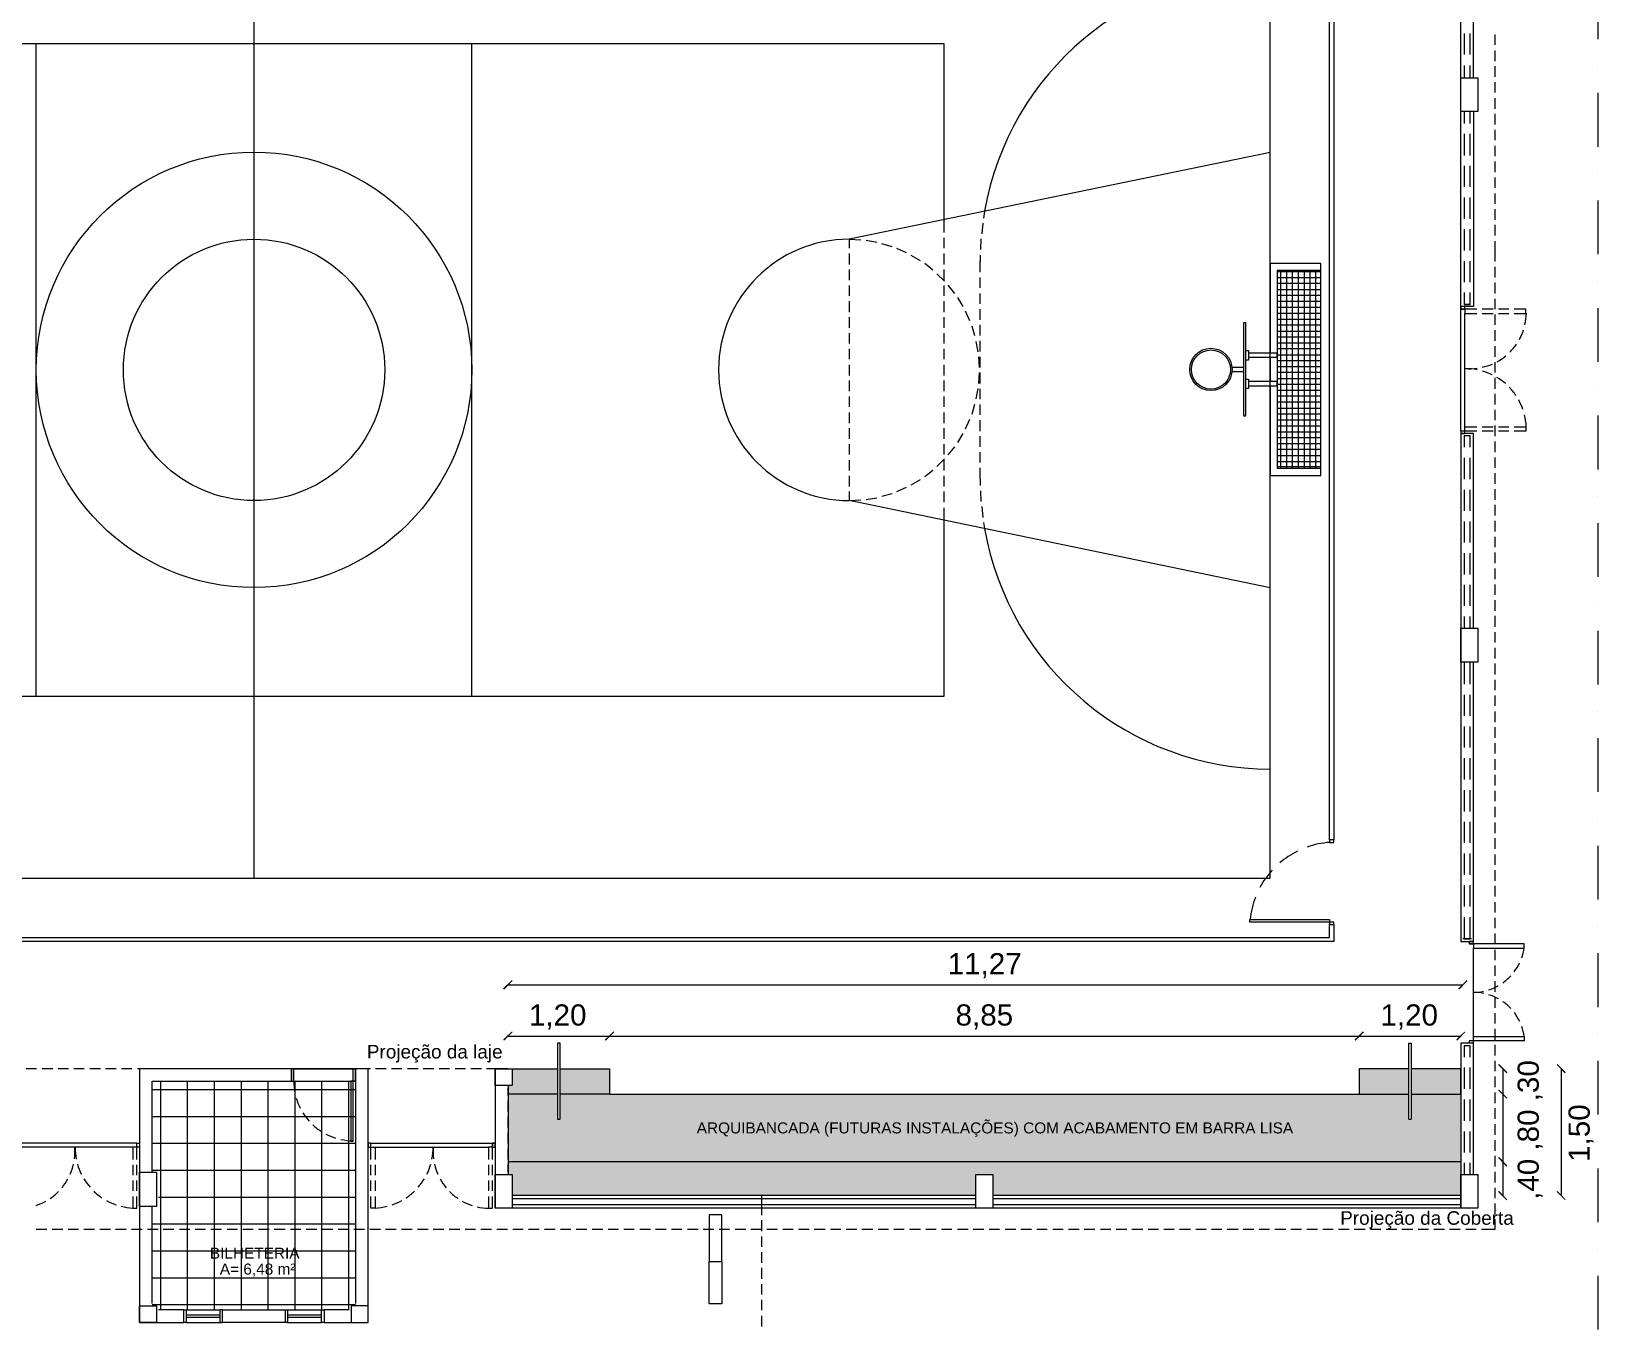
# Model space of a CAD drawing. Extents: x 3377 to 3790, y 1673 to 1846.
# Drawn here: x 3671.17 to 3689.66, y 1736.6 to 1751.93 of the extents above; entities that cross this region are included whole.
import ezdxf

# ---------------------------------------------------------------- set-up
doc = ezdxf.new("R2010")
doc.units = 0
doc.header["$LTSCALE"] = 2
for name, color, linetype in [('PDF11_0', 7, 'Continuous'), ('PDF11_03-ESQUADRIA', 7, 'Continuous'), ('PDF11_13-CORTE', 7, 'Continuous'), ('PDF11_A-PARED-VISTA', 7, 'Continuous'), ('PDF11_A-PROJEÇÃO', 7, 'Continuous'), ('PDF11_AR-PORTAS', 7, 'Continuous'), ('PDF11_COBOGO', 7, 'Continuous'), ('PDF11_COTAS', 7, 'Continuous'), ('PDF11_I- QUADRA', 7, 'Continuous'), ('PDF11_I-DETALHES', 7, 'Continuous'), ('PDF11_Text', 7, 'Continuous')]:
    doc.layers.add(name, color=color, linetype=linetype)
for name, color, linetype, true_color in [('PDF11_04-DETALHE', 7, 'Continuous', 0xd933c0), ('PDF11_I-MARCACAO', 7, 'Continuous', 0x464646), ('PDF11_I-PROJEÇÃO', 7, 'Continuous', 0x787878), ('PDF11_PB_02', 7, 'Continuous', 0xa7a7a7), ('PDF11_Piso', 7, 'Continuous', 0xc6e3ff), ('PDF6_04-DETALHE', 7, 'Continuous', 0xd933c0)]:
    doc.layers.add(name, color=color, linetype=linetype, true_color=true_color)
doc.styles.add('PDF Arial', font='arial.ttf')

msp = doc.modelspace()

# ---------------------------------------------------------------- linework, layer by layer
at = {"layer": 'PDF11_0', "lineweight": 0}
for points in [[(3689.659, 1752.473), (3689.659, 1751.839)], [(3689.659, 1751.521), (3689.659, 1751.521)], [(3689.659, 1751.204), (3689.659, 1750.569)], [(3689.659, 1750.251), (3689.659, 1750.251)], [(3689.659, 1749.934), (3689.659, 1749.299)], [(3689.659, 1748.981), (3689.659, 1748.981)], [(3689.659, 1748.664), (3689.659, 1748.029)], [(3689.659, 1747.712), (3689.659, 1747.712)], [(3689.659, 1747.394), (3689.659, 1746.759)], [(3689.659, 1746.442), (3689.659, 1746.442)], [(3689.659, 1746.124), (3689.659, 1745.489)], [(3689.659, 1745.172), (3689.659, 1745.172)], [(3689.659, 1744.854), (3689.659, 1744.22)], [(3689.659, 1743.902), (3689.659, 1743.902)], [(3689.659, 1743.585), (3689.659, 1742.95)], [(3689.659, 1742.632), (3689.659, 1742.632)], [(3689.659, 1742.315), (3689.659, 1741.68)], [(3689.659, 1741.362), (3689.659, 1741.362)], [(3689.659, 1741.045), (3689.659, 1740.41)], [(3689.659, 1740.093), (3689.659, 1740.093)], [(3689.659, 1739.775), (3689.659, 1739.14)], [(3689.659, 1738.823), (3689.659, 1738.823)], [(3689.659, 1738.505), (3689.659, 1737.87)], [(3689.659, 1737.553), (3689.659, 1737.553)], [(3689.659, 1737.235), (3689.659, 1736.601)]]:
    msp.add_lwpolyline(points, dxfattribs=at)
at = {"layer": 'PDF11_0', "transparency": 33554559}
for points in [[(3676.838, 1740.728), (3676.749, 1740.617), (3676.736, 1740.63)], [(3676.85, 1740.719), (3676.838, 1740.728), (3676.749, 1740.617)], [(3688.012, 1740.63), (3688.025, 1740.617), (3688.114, 1740.728)], [(3688.025, 1740.617), (3688.114, 1740.728), (3688.122, 1740.719)], [(3676.838, 1740.122), (3676.749, 1740.012), (3676.736, 1740.025)], [(3676.85, 1740.114), (3676.838, 1740.122), (3676.749, 1740.012)], [(3678.04, 1740.122), (3677.947, 1740.012), (3677.938, 1740.025)], [(3677.938, 1740.025), (3677.947, 1740.012), (3678.04, 1740.122)], [(3678.048, 1740.114), (3678.04, 1740.122), (3677.947, 1740.012)], [(3677.947, 1740.012), (3678.04, 1740.122), (3678.048, 1740.114)], [(3686.886, 1740.122), (3686.797, 1740.012), (3686.789, 1740.025)], [(3686.789, 1740.025), (3686.797, 1740.012), (3686.886, 1740.122)], [(3686.899, 1740.114), (3686.886, 1740.122), (3686.797, 1740.012)], [(3686.797, 1740.012), (3686.886, 1740.122), (3686.899, 1740.114)], [(3687.987, 1740.025), (3687.999, 1740.012), (3688.088, 1740.122)], [(3687.999, 1740.012), (3688.088, 1740.122), (3688.097, 1740.114)], [(3688.592, 1739.64), (3688.482, 1739.729), (3688.495, 1739.737)], [(3688.583, 1739.627), (3688.592, 1739.64), (3688.482, 1739.729)], [(3689.282, 1739.64), (3689.172, 1739.729), (3689.185, 1739.737)], [(3689.273, 1739.627), (3689.282, 1739.64), (3689.172, 1739.729)], [(3688.592, 1739.339), (3688.482, 1739.428), (3688.495, 1739.437)], [(3688.495, 1739.437), (3688.482, 1739.428), (3688.592, 1739.339)], [(3688.583, 1739.326), (3688.592, 1739.339), (3688.482, 1739.428)], [(3688.482, 1739.428), (3688.592, 1739.339), (3688.583, 1739.326)], [(3688.592, 1738.539), (3688.482, 1738.628), (3688.495, 1738.641)], [(3688.495, 1738.641), (3688.482, 1738.628), (3688.592, 1738.539)], [(3688.583, 1738.526), (3688.592, 1738.539), (3688.482, 1738.628)], [(3688.482, 1738.628), (3688.592, 1738.539), (3688.583, 1738.526)], [(3688.495, 1738.239), (3688.482, 1738.23), (3688.592, 1738.137)], [(3688.482, 1738.23), (3688.592, 1738.137), (3688.583, 1738.129)], [(3689.185, 1738.239), (3689.172, 1738.23), (3689.282, 1738.137)], [(3689.172, 1738.23), (3689.282, 1738.137), (3689.273, 1738.129)]]:
    msp.add_solid(points, dxfattribs=at)
at = {"layer": 'PDF11_03-ESQUADRIA', "lineweight": 0}
for points in [[(3688.042, 1748.681), (3688.042, 1748.651), (3688.092, 1748.651), (3688.092, 1748.681)], [(3688.042, 1747.212), (3688.042, 1747.182), (3688.092, 1747.182), (3688.092, 1747.212)], [(3674.264, 1739.534), (3674.264, 1739.682), (3674.239, 1739.682), (3674.239, 1739.534)], [(3674.967, 1739.534), (3674.967, 1739.682), (3674.992, 1739.682), (3674.992, 1739.534)], [(3674.967, 1739.534), (3674.937, 1739.534), (3674.937, 1738.827), (3674.967, 1738.827)], [(3672.414, 1738.802), (3672.444, 1738.802), (3672.444, 1738.755), (3672.414, 1738.755)], [(3675.174, 1738.802), (3675.144, 1738.802), (3675.144, 1738.755), (3675.174, 1738.755)], [(3676.643, 1738.802), (3676.613, 1738.802), (3676.613, 1738.755), (3676.643, 1738.755)]]:
    msp.add_lwpolyline(points, close=True, dxfattribs=at)
for points in [[(3688.092, 1747.212), (3688.042, 1747.212), (3688.042, 1748.681)], [(3688.092, 1748.651), (3688.042, 1748.651)], [(3688.232, 1748.651), (3688.092, 1748.651), (3688.092, 1748.6), (3688.232, 1748.6)], [(3688.423, 1748.651), (3688.296, 1748.651)], [(3688.609, 1748.651), (3688.486, 1748.651)], [(3688.672, 1748.6), (3688.812, 1748.6), (3688.812, 1748.651), (3688.672, 1748.651)], [(3688.092, 1747.238), (3688.092, 1748.6)], [(3688.296, 1748.6), (3688.423, 1748.6)], [(3688.486, 1748.6), (3688.609, 1748.6)], [(3688.232, 1747.212), (3688.092, 1747.212), (3688.092, 1747.263), (3688.232, 1747.263)], [(3688.296, 1747.263), (3688.423, 1747.263)], [(3688.423, 1747.212), (3688.296, 1747.212)], [(3688.486, 1747.263), (3688.609, 1747.263)], [(3688.609, 1747.212), (3688.486, 1747.212)], [(3688.672, 1747.263), (3688.812, 1747.263), (3688.812, 1747.212), (3688.672, 1747.212)], [(3674.239, 1739.682), (3674.239, 1739.534)], [(3674.992, 1739.534), (3674.992, 1739.682)], [(3672.414, 1738.755), (3672.414, 1738.802), (3670.946, 1738.802)], [(3672.389, 1738.755), (3671.022, 1738.755)], [(3672.414, 1738.611), (3672.414, 1738.755), (3672.364, 1738.755), (3672.364, 1738.611)], [(3675.174, 1738.755), (3675.174, 1738.802), (3676.643, 1738.802)], [(3675.174, 1738.611), (3675.174, 1738.755), (3675.225, 1738.755), (3675.225, 1738.611)], [(3675.199, 1738.755), (3676.562, 1738.755)], [(3676.613, 1738.611), (3676.613, 1738.755), (3676.562, 1738.755), (3676.562, 1738.611)], [(3676.613, 1738.755), (3676.613, 1738.802)], [(3672.364, 1738.548), (3672.364, 1738.425)], [(3672.414, 1738.425), (3672.414, 1738.548)], [(3675.174, 1738.425), (3675.174, 1738.548)], [(3675.225, 1738.548), (3675.225, 1738.425)], [(3676.562, 1738.548), (3676.562, 1738.425)], [(3676.613, 1738.425), (3676.613, 1738.548)], [(3672.364, 1738.361), (3672.364, 1738.239)], [(3672.414, 1738.239), (3672.414, 1738.361)], [(3675.174, 1738.239), (3675.174, 1738.361)], [(3675.225, 1738.361), (3675.225, 1738.239)], [(3676.562, 1738.361), (3676.562, 1738.239)], [(3676.613, 1738.239), (3676.613, 1738.361)], [(3672.364, 1738.175), (3672.364, 1738.035), (3672.414, 1738.035), (3672.414, 1738.175)], [(3675.225, 1738.175), (3675.225, 1738.035), (3675.174, 1738.035), (3675.174, 1738.175)], [(3676.562, 1738.175), (3676.562, 1738.035), (3676.613, 1738.035), (3676.613, 1738.175)], [(3672.965, 1736.833), (3672.994, 1736.833), (3672.994, 1736.685), (3672.965, 1736.685)], [(3673.422, 1736.833), (3673.392, 1736.833), (3673.392, 1736.685), (3673.422, 1736.685)], [(3674.162, 1736.833), (3674.192, 1736.833), (3674.192, 1736.685), (3674.162, 1736.685)], [(3674.624, 1736.685), (3674.594, 1736.685), (3674.594, 1736.833), (3674.624, 1736.833)], [(3672.994, 1736.774), (3673.392, 1736.774)], [(3673.392, 1736.744), (3672.994, 1736.744)], [(3674.192, 1736.774), (3674.594, 1736.774)], [(3674.594, 1736.744), (3674.192, 1736.744)]]:
    msp.add_lwpolyline(points, dxfattribs=at)
for centre, radius, start, end in [((3688.15, 1748.615), 0.667, 347.2009, 359.1046), ((3688.15, 1748.615), 0.667, 331.0895, 341.8341), ((3688.15, 1748.615), 0.667, 298.8666, 309.6057), ((3688.15, 1748.615), 0.667, 314.9781, 325.7171), ((3688.15, 1748.615), 0.667, 265.4846, 277.3828), ((3688.099, 1747.231), 0.717, 78.8489, 90.1703), ((3688.15, 1748.615), 0.667, 282.7552, 293.4942), ((3688.099, 1747.231), 0.717, 63.8855, 73.8611), ((3688.099, 1747.231), 0.717, 48.9221, 58.8977), ((3688.099, 1747.231), 0.717, 33.9588, 43.9343), ((3688.099, 1747.231), 0.717, 18.9954, 28.9709), ((3688.099, 1747.231), 0.717, 2.6806, 14.0076), ((3674.969, 1739.536), 0.705, 180, 191.6675), ((3674.969, 1739.536), 0.705, 196.7486, 206.9111), ((3674.969, 1739.536), 0.705, 211.9922, 222.1546), ((3674.969, 1739.536), 0.705, 227.2358, 237.4035), ((3674.969, 1739.536), 0.705, 242.4847, 252.6471), ((3674.969, 1739.536), 0.705, 257.7283, 269.3957), ((3671.015, 1738.702), 0.667, 352.6172, 4.5154), ((3672.4, 1738.753), 0.717, 179.8297, 191.1511), ((3675.193, 1738.753), 0.717, 348.8489, 0.1703), ((3676.577, 1738.702), 0.667, 175.4846, 187.3828), ((3671.015, 1738.702), 0.667, 336.5058, 347.2448), ((3672.4, 1738.753), 0.717, 196.1389, 206.1145), ((3675.193, 1738.753), 0.717, 333.8855, 343.8611), ((3676.577, 1738.702), 0.667, 192.7552, 203.4942), ((3671.015, 1738.702), 0.667, 320.3943, 331.1334), ((3672.4, 1738.753), 0.717, 211.1023, 221.0779), ((3675.193, 1738.753), 0.717, 318.9221, 328.8977), ((3676.577, 1738.702), 0.667, 208.8666, 219.6057), ((3671.015, 1738.702), 0.667, 288.1659, 298.9105), ((3671.015, 1738.702), 0.667, 304.2829, 315.0219), ((3672.4, 1738.753), 0.717, 226.0657, 236.0412), ((3672.4, 1738.753), 0.717, 241.0291, 251.0046), ((3675.193, 1738.753), 0.717, 288.9954, 298.9709), ((3675.193, 1738.753), 0.717, 303.9588, 313.9343), ((3676.577, 1738.702), 0.667, 224.9781, 235.7171), ((3676.577, 1738.702), 0.667, 241.0895, 251.8341), ((3672.4, 1738.753), 0.717, 255.9924, 267.3194), ((3675.193, 1738.753), 0.717, 272.6806, 284.0076), ((3676.577, 1738.702), 0.667, 257.2009, 269.1046)]:
    msp.add_arc(centre, radius, start, end, dxfattribs=at)
at = {"layer": 'PDF11_04-DETALHE', "lineweight": 0}
msp.add_lwpolyline([(3676.795, 1739.682), (3676.795, 1739.682)], dxfattribs=at)
at = {"layer": 'PDF11_13-CORTE', "lineweight": 0}
for points in [[(3688.194, 1750.983), (3688.194, 1748.681), (3688.042, 1748.681), (3688.042, 1757.832)], [(3688.194, 1751.381), (3688.194, 1757.43)], [(3688.194, 1744.884), (3688.194, 1747.182), (3688.042, 1747.182), (3688.042, 1741.185), (3688.194, 1741.185), (3688.194, 1744.482)], [(3688.194, 1738.433), (3688.194, 1739.983), (3688.042, 1739.983), (3688.042, 1738.035), (3684.177, 1738.035), (3676.795, 1738.035)], [(3672.592, 1738.459), (3672.592, 1739.534), (3674.239, 1739.534), (3674.239, 1739.682), (3672.444, 1739.682), (3672.444, 1736.685), (3672.965, 1736.685), (3672.965, 1736.833), (3672.668, 1736.833)], [(3674.92, 1736.833), (3674.624, 1736.833), (3674.624, 1736.685), (3675.144, 1736.685), (3675.144, 1739.682), (3674.992, 1739.682), (3674.992, 1736.91)], [(3676.795, 1739.682), (3676.643, 1739.682), (3676.643, 1738.035)], [(3676.795, 1739.483), (3676.795, 1738.433)], [(3682.319, 1738.184), (3676.842, 1738.184)], [(3682.319, 1738.146), (3676.842, 1738.146)], [(3688.042, 1738.184), (3682.518, 1738.184)], [(3688.042, 1738.146), (3682.518, 1738.146)], [(3672.592, 1736.91), (3672.592, 1738.057)], [(3682.319, 1738.074), (3676.842, 1738.074)], [(3688.042, 1738.074), (3682.518, 1738.074)]]:
    msp.add_lwpolyline(points, dxfattribs=at)
for points in [[(3688.042, 1751.381), (3688.245, 1751.381), (3688.245, 1750.983), (3688.042, 1750.983)], [(3688.042, 1744.884), (3688.245, 1744.884), (3688.245, 1744.482), (3688.042, 1744.482)], [(3676.643, 1739.682), (3676.842, 1739.682), (3676.842, 1739.483), (3676.643, 1739.483)], [(3672.444, 1738.459), (3672.643, 1738.459), (3672.643, 1738.057), (3672.444, 1738.057)], [(3676.643, 1738.433), (3676.842, 1738.433), (3676.842, 1738.035), (3676.643, 1738.035)], [(3682.319, 1738.433), (3682.518, 1738.433), (3682.518, 1738.035), (3682.319, 1738.035)], [(3688.042, 1738.433), (3688.245, 1738.433), (3688.245, 1738.035), (3688.042, 1738.035)], [(3679.17, 1737.405), (3679.318, 1737.405), (3679.318, 1736.905), (3679.17, 1736.905)], [(3672.444, 1736.884), (3672.643, 1736.884), (3672.643, 1736.685), (3672.444, 1736.685)], [(3673.422, 1736.685), (3673.422, 1736.833), (3674.162, 1736.833), (3674.162, 1736.685)], [(3675.144, 1736.884), (3674.941, 1736.884), (3674.941, 1736.685), (3675.144, 1736.685)]]:
    msp.add_lwpolyline(points, close=True, dxfattribs=at)
at = {"layer": 'PDF11_A-PARED-VISTA', "lineweight": 0}
for points in [[(3672.994, 1736.833), (3673.392, 1736.833)], [(3674.192, 1736.833), (3674.594, 1736.833)], [(3672.994, 1736.685), (3673.392, 1736.685)], [(3674.192, 1736.685), (3674.594, 1736.685)]]:
    msp.add_lwpolyline(points, dxfattribs=at)
at = {"layer": 'PDF11_A-PROJEÇÃO', "lineweight": 0}
for points in [[(3688.444, 1751.894), (3688.444, 1751.771)], [(3688.444, 1751.707), (3688.444, 1751.58)], [(3688.444, 1751.521), (3688.444, 1751.394)], [(3688.444, 1751.331), (3688.444, 1751.208)], [(3688.444, 1751.144), (3688.444, 1751.017)], [(3688.444, 1750.958), (3688.444, 1750.831)], [(3688.444, 1750.768), (3688.444, 1750.645)], [(3688.444, 1750.581), (3688.444, 1750.459)], [(3688.444, 1750.395), (3688.444, 1750.268)], [(3688.444, 1750.205), (3688.444, 1750.082)], [(3688.444, 1750.018), (3688.444, 1749.896)], [(3688.444, 1749.832), (3688.444, 1749.705)], [(3688.444, 1749.646), (3688.444, 1749.519)], [(3688.444, 1749.455), (3688.444, 1749.333), (3688.444, 1749.214)], [(3688.444, 1749.151), (3688.444, 1749.024)], [(3688.444, 1748.964), (3688.444, 1748.837)], [(3688.444, 1748.774), (3688.444, 1748.651)], [(3688.444, 1748.588), (3688.444, 1748.465)], [(3688.444, 1748.402), (3688.444, 1748.275)], [(3688.444, 1748.215), (3688.444, 1748.088)], [(3688.444, 1748.025), (3688.444, 1747.902)], [(3688.444, 1747.839), (3688.444, 1747.712)], [(3688.444, 1747.652), (3688.444, 1747.525)], [(3688.444, 1747.462), (3688.444, 1747.339)], [(3688.444, 1747.276), (3688.444, 1747.153)], [(3688.444, 1747.089), (3688.444, 1746.962)], [(3688.444, 1746.899), (3688.444, 1746.776)], [(3688.444, 1746.713), (3688.444, 1746.59)], [(3688.444, 1746.526), (3688.444, 1746.399)], [(3688.444, 1746.34), (3688.444, 1746.213)], [(3688.444, 1746.15), (3688.444, 1746.027)], [(3688.444, 1745.963), (3688.444, 1745.841)], [(3688.444, 1745.777), (3688.444, 1745.65)], [(3688.444, 1745.587), (3688.444, 1745.464)], [(3688.444, 1745.4), (3688.444, 1745.278)], [(3688.444, 1745.214), (3688.444, 1745.087)], [(3688.444, 1745.028), (3688.444, 1744.901)], [(3688.444, 1744.838), (3688.444, 1744.715)], [(3688.444, 1744.651), (3688.444, 1744.524)], [(3688.444, 1744.465), (3688.444, 1744.338)], [(3688.444, 1744.275), (3688.444, 1744.152)], [(3688.444, 1744.088), (3688.444, 1743.966)], [(3688.444, 1743.902), (3688.444, 1743.775)], [(3688.444, 1743.716), (3688.444, 1743.589)], [(3688.444, 1743.525), (3688.444, 1743.403)], [(3688.444, 1743.339), (3688.444, 1743.212)], [(3688.444, 1743.153), (3688.444, 1743.026)], [(3688.444, 1742.962), (3688.444, 1742.84)], [(3688.444, 1742.776), (3688.444, 1742.653)], [(3688.444, 1742.59), (3688.444, 1742.463)], [(3688.444, 1742.404), (3688.444, 1742.277)], [(3688.444, 1742.213), (3688.444, 1742.09)], [(3688.444, 1742.027), (3688.444, 1741.9)], [(3688.444, 1741.841), (3688.444, 1741.714)], [(3688.444, 1741.65), (3688.444, 1741.528)], [(3688.444, 1741.464), (3688.444, 1741.341)], [(3688.444, 1741.278), (3688.444, 1741.151)], [(3688.444, 1741.087), (3688.444, 1740.965)], [(3688.444, 1740.901), (3688.444, 1740.778)], [(3688.444, 1740.715), (3688.444, 1740.588)], [(3688.444, 1740.529), (3688.444, 1740.402)], [(3688.444, 1740.338), (3688.444, 1740.215)], [(3688.444, 1740.152), (3688.444, 1740.025)], [(3688.444, 1739.966), (3688.444, 1739.839)], [(3688.444, 1739.775), (3688.444, 1739.652)], [(3671.229, 1739.682), (3671.106, 1739.682)], [(3671.42, 1739.682), (3671.293, 1739.682)], [(3671.606, 1739.682), (3671.483, 1739.682)], [(3671.792, 1739.682), (3671.669, 1739.682)], [(3671.983, 1739.682), (3671.856, 1739.682)], [(3672.169, 1739.682), (3672.042, 1739.682)], [(3672.355, 1739.682), (3672.232, 1739.682)], [(3672.546, 1739.682), (3672.419, 1739.682)], [(3672.732, 1739.682), (3672.605, 1739.682)], [(3672.918, 1739.682), (3672.795, 1739.682)], [(3673.104, 1739.682), (3672.982, 1739.682)], [(3673.295, 1739.682), (3673.168, 1739.682)], [(3673.481, 1739.682), (3673.354, 1739.682)], [(3673.667, 1739.682), (3673.544, 1739.682)], [(3673.858, 1739.682), (3673.731, 1739.682)], [(3674.044, 1739.682), (3673.917, 1739.682)], [(3674.23, 1739.682), (3674.107, 1739.682)], [(3674.416, 1739.682), (3674.294, 1739.682)], [(3674.607, 1739.682), (3674.48, 1739.682)], [(3674.793, 1739.682), (3674.67, 1739.682)], [(3674.979, 1739.682), (3674.857, 1739.682)], [(3675.17, 1739.682), (3675.043, 1739.682)], [(3675.356, 1739.682), (3675.229, 1739.682)], [(3675.542, 1739.682), (3675.42, 1739.682)], [(3675.733, 1739.682), (3675.606, 1739.682)], [(3675.919, 1739.682), (3675.792, 1739.682)], [(3676.105, 1739.682), (3675.983, 1739.682)], [(3676.292, 1739.682), (3676.169, 1739.682)], [(3676.482, 1739.682), (3676.355, 1739.682)], [(3676.668, 1739.682), (3676.541, 1739.682)], [(3676.795, 1739.682), (3676.732, 1739.682)], [(3688.444, 1739.589), (3688.444, 1739.466)], [(3676.795, 1739.365), (3676.795, 1739.458)], [(3688.444, 1739.403), (3688.444, 1739.276)], [(3676.795, 1739.178), (3676.795, 1739.301)], [(3688.444, 1739.216), (3688.444, 1739.089)], [(3676.795, 1738.988), (3676.795, 1739.115)], [(3688.444, 1739.026), (3688.444, 1738.903)], [(3676.795, 1738.802), (3676.795, 1738.929)], [(3688.444, 1738.84), (3688.444, 1738.713)], [(3676.795, 1738.615), (3676.795, 1738.738)], [(3688.444, 1738.653), (3688.444, 1738.526)], [(3676.795, 1738.459), (3676.795, 1738.552)], [(3688.444, 1738.463), (3688.444, 1738.34)], [(3688.444, 1738.277), (3688.444, 1738.154)], [(3676.986, 1738.184), (3676.867, 1738.184)], [(3677.176, 1738.184), (3677.049, 1738.184)], [(3677.362, 1738.184), (3677.235, 1738.184)], [(3677.549, 1738.184), (3677.426, 1738.184)], [(3677.735, 1738.184), (3677.612, 1738.184)], [(3677.925, 1738.184), (3677.798, 1738.184)], [(3678.112, 1738.184), (3677.989, 1738.184)], [(3678.298, 1738.184), (3678.175, 1738.184)], [(3678.488, 1738.184), (3678.361, 1738.184)], [(3678.675, 1738.184), (3678.548, 1738.184)], [(3678.861, 1738.184), (3678.738, 1738.184)], [(3679.051, 1738.184), (3678.924, 1738.184)], [(3679.238, 1738.184), (3679.111, 1738.184)], [(3679.424, 1738.184), (3679.301, 1738.184)], [(3679.61, 1738.184), (3679.487, 1738.184)], [(3679.792, 1737.951), (3679.792, 1738.035), (3679.792, 1738.184), (3679.674, 1738.184)], [(3688.444, 1738.09), (3688.444, 1737.964)], [(3679.792, 1737.765), (3679.792, 1737.892)], [(3688.444, 1737.904), (3688.444, 1737.782), (3688.287, 1737.782)], [(3671.348, 1737.782), (3671.225, 1737.782)], [(3671.538, 1737.782), (3671.411, 1737.782)], [(3671.724, 1737.782), (3671.602, 1737.782)], [(3671.911, 1737.782), (3671.788, 1737.782)], [(3672.101, 1737.782), (3671.974, 1737.782)], [(3672.287, 1737.782), (3672.16, 1737.782)], [(3672.474, 1737.782), (3672.351, 1737.782)], [(3672.664, 1737.782), (3672.537, 1737.782)], [(3672.85, 1737.782), (3672.723, 1737.782)], [(3673.037, 1737.782), (3672.914, 1737.782)], [(3673.223, 1737.782), (3673.1, 1737.782)], [(3673.413, 1737.782), (3673.286, 1737.782)], [(3673.6, 1737.782), (3673.477, 1737.782)], [(3673.786, 1737.782), (3673.663, 1737.782)], [(3673.976, 1737.782), (3673.849, 1737.782)], [(3674.162, 1737.782), (3674.035, 1737.782)], [(3674.349, 1737.782), (3674.226, 1737.782)], [(3674.539, 1737.782), (3674.412, 1737.782)], [(3674.725, 1737.782), (3674.598, 1737.782)], [(3674.912, 1737.782), (3674.789, 1737.782)], [(3675.098, 1737.782), (3674.975, 1737.782)], [(3675.288, 1737.782), (3675.161, 1737.782)], [(3675.475, 1737.782), (3675.348, 1737.782)], [(3675.661, 1737.782), (3675.538, 1737.782)], [(3675.851, 1737.782), (3675.724, 1737.782)], [(3676.038, 1737.782), (3675.911, 1737.782)], [(3676.224, 1737.782), (3676.101, 1737.782)], [(3676.41, 1737.782), (3676.287, 1737.782)], [(3676.601, 1737.782), (3676.474, 1737.782)], [(3676.787, 1737.782), (3676.664, 1737.782)], [(3676.973, 1737.782), (3676.85, 1737.782)], [(3677.163, 1737.782), (3677.037, 1737.782)], [(3677.35, 1737.782), (3677.223, 1737.782)], [(3677.536, 1737.782), (3677.413, 1737.782)], [(3677.726, 1737.782), (3677.599, 1737.782)], [(3677.913, 1737.782), (3677.786, 1737.782)], [(3678.099, 1737.782), (3677.976, 1737.782)], [(3678.285, 1737.782), (3678.162, 1737.782)], [(3678.476, 1737.782), (3678.349, 1737.782)], [(3678.662, 1737.782), (3678.535, 1737.782)], [(3678.848, 1737.782), (3678.725, 1737.782)], [(3679.039, 1737.782), (3678.912, 1737.782)], [(3679.225, 1737.782), (3679.098, 1737.782)], [(3679.411, 1737.782), (3679.288, 1737.782)], [(3679.602, 1737.782), (3679.475, 1737.782)], [(3679.788, 1737.782), (3679.661, 1737.782)], [(3679.974, 1737.782), (3679.851, 1737.782)], [(3680.16, 1737.782), (3680.038, 1737.782)], [(3680.351, 1737.782), (3680.224, 1737.782)], [(3680.537, 1737.782), (3680.41, 1737.782)], [(3680.723, 1737.782), (3680.6, 1737.782)], [(3680.914, 1737.782), (3680.787, 1737.782)], [(3681.1, 1737.782), (3680.973, 1737.782)], [(3681.286, 1737.782), (3681.163, 1737.782)], [(3681.472, 1737.782), (3681.35, 1737.782)], [(3681.663, 1737.782), (3681.536, 1737.782)], [(3681.849, 1737.782), (3681.726, 1737.782)], [(3682.035, 1737.782), (3681.913, 1737.782)], [(3682.226, 1737.782), (3682.099, 1737.782)], [(3682.412, 1737.782), (3682.285, 1737.782)], [(3682.598, 1737.782), (3682.476, 1737.782)], [(3682.789, 1737.782), (3682.662, 1737.782)], [(3682.975, 1737.782), (3682.848, 1737.782)], [(3683.161, 1737.782), (3683.039, 1737.782)], [(3683.348, 1737.782), (3683.225, 1737.782)], [(3683.538, 1737.782), (3683.411, 1737.782)], [(3683.724, 1737.782), (3683.597, 1737.782)], [(3683.911, 1737.782), (3683.788, 1737.782)], [(3684.101, 1737.782), (3683.974, 1737.782)], [(3684.287, 1737.782), (3684.16, 1737.782)], [(3684.473, 1737.782), (3684.351, 1737.782)], [(3684.66, 1737.782), (3684.537, 1737.782)], [(3684.85, 1737.782), (3684.723, 1737.782)], [(3685.036, 1737.782), (3684.914, 1737.782)], [(3685.223, 1737.782), (3685.1, 1737.782)], [(3685.413, 1737.782), (3685.286, 1737.782)], [(3685.599, 1737.782), (3685.472, 1737.782)], [(3685.786, 1737.782), (3685.663, 1737.782)], [(3685.976, 1737.782), (3685.849, 1737.782)], [(3686.162, 1737.782), (3686.035, 1737.782)], [(3686.349, 1737.782), (3686.226, 1737.782)], [(3686.535, 1737.782), (3686.412, 1737.782)], [(3686.725, 1737.782), (3686.598, 1737.782)], [(3686.912, 1737.782), (3686.785, 1737.782)], [(3687.098, 1737.782), (3686.975, 1737.782)], [(3687.288, 1737.782), (3687.161, 1737.782)], [(3687.475, 1737.782), (3687.348, 1737.782)], [(3687.661, 1737.782), (3687.538, 1737.782)], [(3687.851, 1737.782), (3687.724, 1737.782)], [(3688.037, 1737.782), (3687.91, 1737.782)], [(3688.224, 1737.782), (3688.101, 1737.782)], [(3679.792, 1737.578), (3679.792, 1737.701)], [(3679.792, 1737.388), (3679.792, 1737.515)], [(3679.792, 1737.202), (3679.792, 1737.329)], [(3679.792, 1737.015), (3679.792, 1737.138)], [(3679.792, 1736.829), (3679.792, 1736.952)], [(3679.792, 1736.639), (3679.792, 1736.766)]]:
    msp.add_lwpolyline(points, dxfattribs=at)
at = {"layer": 'PDF11_AR-PORTAS', "lineweight": 0}
for points in [[(3688.194, 1741.185), (3688.143, 1741.185), (3688.143, 1741.155), (3688.194, 1741.155), (3688.194, 1741.104), (3688.791, 1741.104), (3688.791, 1741.155), (3688.194, 1741.155)], [(3688.791, 1740.063), (3688.791, 1740.012), (3688.194, 1740.012), (3688.194, 1740.063)]]:
    msp.add_lwpolyline(points, close=True, dxfattribs=at)
for points in [[(3688.194, 1741.155), (3688.143, 1741.155)], [(3688.194, 1740.063), (3688.194, 1741.104)], [(3688.194, 1739.983), (3688.194, 1740.012), (3688.143, 1740.012), (3688.143, 1739.983)], [(3688.194, 1740.012), (3688.143, 1740.012)]]:
    msp.add_lwpolyline(points, dxfattribs=at)
msp.add_lwpolyline([(3688.313, 1740.571, 0.049079), (3688.194, 1740.584, 0.048198), (3688.311, 1740.597)], format="xyb", dxfattribs=at)
for centre, radius, start, end in [((3688.176, 1741.204), 0.624, 340.0396, 350.9387), ((3688.178, 1741.202), 0.621, 322.7076, 334.268), ((3688.183, 1741.197), 0.614, 287.8324, 299.488), ((3688.181, 1741.2), 0.617, 305.3011, 316.9137), ((3688.192, 1739.976), 0.607, 60.8478, 72.6141), ((3688.192, 1739.976), 0.607, 43.2037, 54.9701), ((3688.192, 1739.976), 0.607, 25.5597, 37.3206), ((3688.192, 1739.976), 0.607, 8.4374, 19.6766)]:
    msp.add_arc(centre, radius, start, end, dxfattribs=at)
at = {"layer": 'PDF11_COBOGO', "lineweight": 0}
for points in [[(3688.084, 1751.906), (3688.084, 1751.657)], [(3688.152, 1751.657), (3688.152, 1751.906)], [(3688.084, 1751.53), (3688.084, 1751.381)], [(3688.152, 1751.381), (3688.152, 1751.53)], [(3688.084, 1750.983), (3688.084, 1750.844)], [(3688.152, 1750.844), (3688.152, 1750.983)], [(3688.084, 1750.721), (3688.084, 1750.467)], [(3688.152, 1750.467), (3688.152, 1750.721)], [(3688.084, 1750.344), (3688.084, 1750.095)], [(3688.152, 1750.095), (3688.152, 1750.344)], [(3688.084, 1749.968), (3688.084, 1749.718)], [(3688.152, 1749.718), (3688.152, 1749.968)], [(3688.084, 1749.595), (3688.084, 1749.345)], [(3688.152, 1749.345), (3688.152, 1749.595)], [(3688.084, 1749.218), (3688.084, 1748.969)], [(3688.152, 1748.969), (3688.152, 1749.218)], [(3688.084, 1748.846), (3688.084, 1748.706), (3688.152, 1748.706), (3688.152, 1748.846)], [(3688.152, 1748.706), (3688.084, 1748.706)], [(3688.152, 1747.022), (3688.152, 1747.157), (3688.084, 1747.157), (3688.084, 1747.022)], [(3688.084, 1746.895), (3688.084, 1746.645)], [(3688.152, 1746.645), (3688.152, 1746.895)], [(3688.084, 1746.518), (3688.084, 1746.268)], [(3688.152, 1746.268), (3688.152, 1746.518)], [(3688.084, 1746.145), (3688.084, 1745.896)], [(3688.152, 1745.896), (3688.152, 1746.145)], [(3688.084, 1745.769), (3688.084, 1745.519)], [(3688.152, 1745.519), (3688.152, 1745.769)], [(3688.084, 1745.396), (3688.084, 1745.147)], [(3688.152, 1745.147), (3688.152, 1745.396)], [(3688.084, 1745.02), (3688.084, 1744.884)], [(3688.152, 1744.884), (3688.152, 1745.02)], [(3688.084, 1744.482), (3688.084, 1744.224)], [(3688.152, 1744.224), (3688.152, 1744.482)], [(3688.084, 1744.097), (3688.084, 1743.847)], [(3688.152, 1743.847), (3688.152, 1744.097)], [(3688.084, 1743.724), (3688.084, 1743.475)], [(3688.152, 1743.475), (3688.152, 1743.724)], [(3688.084, 1743.348), (3688.084, 1743.098)], [(3688.152, 1743.098), (3688.152, 1743.348)], [(3688.084, 1742.971), (3688.084, 1742.721)], [(3688.152, 1742.721), (3688.152, 1742.971)], [(3688.084, 1742.598), (3688.084, 1742.349)], [(3688.152, 1742.349), (3688.152, 1742.598)], [(3688.084, 1742.222), (3688.084, 1741.972)], [(3688.152, 1741.972), (3688.152, 1742.222)], [(3688.084, 1741.849), (3688.084, 1741.599)], [(3688.152, 1741.599), (3688.152, 1741.849)], [(3688.084, 1741.472), (3688.084, 1741.214), (3688.152, 1741.214), (3688.152, 1741.472)], [(3688.169, 1741.214), (3688.067, 1741.214)], [(3688.152, 1739.817), (3688.152, 1739.953), (3688.084, 1739.953), (3688.084, 1739.817)], [(3688.084, 1739.695), (3688.084, 1739.445)], [(3688.152, 1739.445), (3688.152, 1739.695)], [(3688.084, 1739.318), (3688.084, 1739.068)], [(3688.152, 1739.068), (3688.152, 1739.318)], [(3688.084, 1738.941), (3688.084, 1738.692)], [(3688.152, 1738.692), (3688.152, 1738.941)], [(3688.084, 1738.569), (3688.084, 1738.433)], [(3688.152, 1738.433), (3688.152, 1738.569)], [(3688.067, 1738.158), (3688.067, 1738.158)], [(3688.067, 1738.158), (3688.067, 1738.158)]]:
    msp.add_lwpolyline(points, dxfattribs=at)
at = {"layer": 'PDF11_COTAS', "lineweight": 0}
for points in [[(3676.795, 1740.672), (3688.067, 1740.672)], [(3676.795, 1740.067), (3677.993, 1740.067), (3686.844, 1740.067), (3688.042, 1740.067)], [(3688.537, 1739.682), (3688.537, 1739.381), (3688.537, 1738.582), (3688.537, 1738.184)], [(3689.227, 1739.682), (3689.227, 1738.184)]]:
    msp.add_lwpolyline(points, dxfattribs=at)
at = {"layer": 'PDF11_I- QUADRA', "lineweight": 0}
for points in [[(3686.543, 1742.383), (3686.493, 1742.383), (3686.493, 1753.481), (3686.543, 1753.481)], [(3686.543, 1742.383), (3686.493, 1742.383), (3686.493, 1742.353), (3686.543, 1742.353)], [(3686.493, 1741.413), (3685.553, 1741.413), (3685.553, 1741.443), (3686.493, 1741.443)], [(3686.543, 1741.413), (3686.493, 1741.413), (3686.493, 1741.384), (3686.543, 1741.384)], [(3686.543, 1741.384), (3686.543, 1741.185), (3661.096, 1741.185), (3661.096, 1741.231), (3686.493, 1741.231), (3686.493, 1741.384)]]:
    msp.add_lwpolyline(points, close=True, dxfattribs=at)
at = {"layer": 'PDF11_I-DETALHES', "lineweight": 0}
for points in [[(3685.794, 1747.745), (3685.794, 1746.687), (3686.391, 1746.687), (3686.391, 1749.189), (3685.794, 1749.189), (3685.794, 1748.131)], [(3686.391, 1749.108), (3685.875, 1749.108), (3685.875, 1746.772), (3686.391, 1746.772)], [(3686.391, 1749.091), (3685.875, 1749.091)], [(3686.391, 1749.019), (3685.875, 1749.019)], [(3685.917, 1746.772), (3685.917, 1749.108)], [(3685.989, 1746.772), (3685.989, 1749.108)], [(3686.057, 1746.772), (3686.057, 1749.108)], [(3686.128, 1746.772), (3686.128, 1749.108)], [(3686.196, 1746.772), (3686.196, 1749.108)], [(3686.264, 1746.772), (3686.264, 1749.108)], [(3686.332, 1746.772), (3686.332, 1749.108)], [(3686.391, 1748.952), (3685.875, 1748.952)], [(3686.391, 1748.88), (3685.875, 1748.88)], [(3686.391, 1748.812), (3685.875, 1748.812)], [(3686.391, 1748.74), (3685.875, 1748.74)], [(3686.391, 1748.672), (3685.875, 1748.672)], [(3686.391, 1748.6), (3685.875, 1748.6)], [(3686.391, 1748.528), (3685.875, 1748.528)], [(3686.391, 1748.461), (3685.875, 1748.461)], [(3686.391, 1748.389), (3685.875, 1748.389)], [(3686.391, 1748.321), (3685.875, 1748.321)], [(3686.391, 1748.249), (3685.875, 1748.249)], [(3685.506, 1748.164), (3685.536, 1748.164), (3685.536, 1748.05), (3685.506, 1748.05)], [(3685.536, 1748.084), (3685.875, 1748.084), (3685.875, 1748.131), (3685.536, 1748.131)], [(3685.794, 1748.084), (3685.794, 1747.796)], [(3686.391, 1748.181), (3685.875, 1748.181)], [(3686.391, 1748.109), (3685.875, 1748.109)], [(3685.341, 1747.966), (3685.477, 1747.966)], [(3685.341, 1747.915), (3685.477, 1747.915)], [(3686.391, 1748.042), (3685.875, 1748.042)], [(3686.391, 1747.97), (3685.875, 1747.97)], [(3686.391, 1747.902), (3685.875, 1747.902)], [(3685.506, 1747.826), (3685.536, 1747.826), (3685.536, 1747.716), (3685.506, 1747.716)], [(3685.536, 1747.745), (3685.875, 1747.745), (3685.875, 1747.796), (3685.536, 1747.796)], [(3686.391, 1747.83), (3685.875, 1747.83)], [(3686.391, 1747.762), (3685.875, 1747.762)], [(3686.391, 1747.69), (3685.875, 1747.69)], [(3686.391, 1747.623), (3685.875, 1747.623)], [(3686.391, 1747.551), (3685.875, 1747.551)], [(3686.391, 1747.479), (3685.875, 1747.479)], [(3686.391, 1747.411), (3685.875, 1747.411)], [(3686.391, 1747.339), (3685.875, 1747.339)], [(3686.391, 1747.271), (3685.875, 1747.271)], [(3686.391, 1747.199), (3685.875, 1747.199)], [(3686.391, 1747.132), (3685.875, 1747.132)], [(3686.391, 1747.06), (3685.875, 1747.06)], [(3686.391, 1746.992), (3685.875, 1746.992)], [(3686.391, 1746.92), (3685.875, 1746.92)], [(3686.391, 1746.848), (3685.875, 1746.848)], [(3686.391, 1746.789), (3685.875, 1746.789)]]:
    msp.add_lwpolyline(points, dxfattribs=at)
msp.add_lwpolyline([(3685.506, 1747.39), (3685.506, 1748.49), (3685.477, 1748.49), (3685.477, 1747.39)], close=True, dxfattribs=at)
for centre, radius in [((3685.092, 1747.939), 0.25), ((3685.093, 1747.938), 0.231)]:
    msp.add_circle(centre, radius, dxfattribs=at)
at = {"layer": 'PDF11_I-MARCACAO', "lineweight": 0}
msp.add_lwpolyline([(3661.794, 1753.93), (3661.794, 1741.934), (3685.794, 1741.934), (3685.794, 1753.93)], close=True, dxfattribs=at)
for points in [[(3673.794, 1753.93), (3673.794, 1741.934)], [(3665.65, 1749.557), (3665.65, 1749.705), (3665.65, 1751.788), (3681.938, 1751.788), (3681.938, 1749.705), (3681.938, 1749.557)], [(3671.221, 1751.788), (3671.221, 1744.076)], [(3676.363, 1751.788), (3676.363, 1744.076)], [(3685.794, 1750.501), (3680.821, 1749.477), (3680.821, 1749.371)], [(3682.421, 1749.803), (3682.408, 1749.726)], [(3682.399, 1749.667), (3682.387, 1749.54)], [(3680.96, 1749.464), (3680.821, 1749.472)], [(3681.147, 1749.439), (3681.024, 1749.46)], [(3681.329, 1749.388), (3681.206, 1749.422)], [(3681.498, 1749.316), (3681.384, 1749.367)], [(3681.938, 1749.494), (3681.938, 1749.371)], [(3682.378, 1749.481), (3682.374, 1749.354)], [(3680.821, 1749.307), (3680.821, 1749.18)], [(3681.663, 1749.223), (3681.553, 1749.286)], [(3681.811, 1749.113), (3681.714, 1749.189)], [(3681.938, 1749.307), (3681.938, 1749.18)], [(3682.366, 1749.218), (3682.366, 1749.087)], [(3682.37, 1749.29), (3682.37, 1749.214)], [(3680.821, 1749.121), (3680.821, 1748.994)], [(3681.947, 1748.981), (3681.858, 1749.07)], [(3681.938, 1749.121), (3681.938, 1748.994)], [(3682.366, 1749.024), (3682.366, 1748.901)], [(3680.821, 1748.931), (3680.821, 1748.808)], [(3681.938, 1748.931), (3681.938, 1748.808)], [(3682.069, 1748.837), (3681.989, 1748.935)], [(3682.366, 1748.837), (3682.366, 1748.715)], [(3680.821, 1748.744), (3680.821, 1748.617)], [(3681.938, 1748.744), (3681.938, 1748.617)], [(3682.167, 1748.681), (3682.103, 1748.787)], [(3682.247, 1748.512), (3682.196, 1748.626)], [(3682.366, 1748.651), (3682.366, 1748.524)], [(3680.821, 1748.558), (3680.821, 1748.431)], [(3681.938, 1748.558), (3681.938, 1748.431)], [(3682.306, 1748.334), (3682.272, 1748.452)], [(3682.366, 1748.465), (3682.366, 1748.338)], [(3680.821, 1748.368), (3680.821, 1748.245)], [(3681.938, 1748.368), (3681.938, 1748.245)], [(3682.344, 1748.148), (3682.323, 1748.27)], [(3682.366, 1748.275), (3682.366, 1748.152)], [(3680.821, 1748.181), (3680.821, 1748.059)], [(3681.938, 1748.181), (3681.938, 1748.059)], [(3682.361, 1747.961), (3682.353, 1748.088)], [(3682.366, 1748.088), (3682.366, 1747.961)], [(3680.821, 1747.995), (3680.821, 1747.868)], [(3681.938, 1747.995), (3681.938, 1747.868)], [(3682.353, 1747.775), (3682.361, 1747.902)], [(3682.366, 1747.902), (3682.366, 1747.775)], [(3680.821, 1747.809), (3680.821, 1747.682)], [(3681.938, 1747.809), (3681.938, 1747.682)], [(3682.323, 1747.593), (3682.344, 1747.716)], [(3682.366, 1747.712), (3682.366, 1747.589)], [(3680.821, 1747.618), (3680.821, 1747.496)], [(3681.938, 1747.618), (3681.938, 1747.496)], [(3682.272, 1747.411), (3682.306, 1747.53)], [(3682.366, 1747.525), (3682.366, 1747.403)], [(3680.821, 1747.432), (3680.821, 1747.305)], [(3681.938, 1747.432), (3681.938, 1747.305)], [(3682.196, 1747.238), (3682.247, 1747.352)], [(3682.366, 1747.339), (3682.366, 1747.212)], [(3680.821, 1747.246), (3680.821, 1747.119)], [(3681.938, 1747.246), (3681.938, 1747.119)], [(3682.103, 1747.077), (3682.167, 1747.182)], [(3682.366, 1747.153), (3682.366, 1747.026)], [(3680.821, 1747.055), (3680.821, 1746.933)], [(3681.938, 1747.055), (3681.938, 1746.933)], [(3681.989, 1746.929), (3682.069, 1747.026)], [(3682.366, 1746.962), (3682.366, 1746.84)], [(3680.821, 1746.869), (3680.821, 1746.747)], [(3681.858, 1746.793), (3681.947, 1746.882)], [(3681.938, 1746.869), (3681.938, 1746.747)], [(3682.366, 1746.776), (3682.366, 1746.645)], [(3680.821, 1746.683), (3680.821, 1746.556)], [(3681.553, 1746.577), (3681.663, 1746.641)], [(3681.714, 1746.675), (3681.811, 1746.751)], [(3681.938, 1746.683), (3681.938, 1746.556)], [(3682.37, 1746.641), (3682.37, 1746.569)], [(3680.821, 1746.497), (3680.821, 1746.391), (3680.96, 1746.399)], [(3681.024, 1746.404), (3681.147, 1746.425)], [(3681.206, 1746.442), (3681.329, 1746.476)], [(3681.384, 1746.497), (3681.498, 1746.548)], [(3681.938, 1746.497), (3681.938, 1746.37)], [(3682.374, 1746.505), (3682.378, 1746.378)], [(3681.938, 1746.306), (3681.938, 1746.158), (3681.938, 1744.076), (3665.65, 1744.076), (3665.65, 1746.158), (3665.65, 1746.306)], [(3685.794, 1745.362), (3680.821, 1746.391)], [(3682.387, 1746.319), (3682.399, 1746.192)]]:
    msp.add_lwpolyline(points, dxfattribs=at)
msp.add_lwpolyline([(3682.408, 1746.133), (3682.421, 1746.061, 0.364688), (3685.796, 1743.221)], format="xyb", dxfattribs=at)
at = {"layer": 'PDF11_I-MARCACAO', "color": 254, "lineweight": 0, "true_color": 0xdadada}
for points in [[(3672.592, 1739.437), (3674.992, 1739.437)], [(3672.694, 1736.833), (3672.694, 1739.534)], [(3673.011, 1736.833), (3673.011, 1739.534)], [(3673.329, 1736.833), (3673.329, 1739.534)], [(3673.646, 1736.833), (3673.646, 1739.534)], [(3673.964, 1736.833), (3673.964, 1739.534)], [(3674.281, 1736.833), (3674.281, 1739.534)], [(3674.598, 1736.833), (3674.598, 1739.534)], [(3674.916, 1736.833), (3674.916, 1739.534)], [(3672.592, 1739.119), (3674.992, 1739.119)], [(3672.592, 1738.802), (3674.992, 1738.802)], [(3672.592, 1738.484), (3674.992, 1738.484)], [(3672.668, 1738.167), (3674.992, 1738.167)], [(3672.592, 1737.849), (3674.992, 1737.849)], [(3672.592, 1737.532), (3674.992, 1737.532)], [(3672.592, 1737.214), (3674.992, 1737.214)], [(3672.592, 1736.897), (3674.992, 1736.897)]]:
    msp.add_lwpolyline(points, dxfattribs=at)
at = {"layer": 'PDF11_I-MARCACAO', "lineweight": 0}
for radius in [2.571, 1.543]:
    msp.add_circle((3673.796, 1747.934), radius, dxfattribs=at)
for centre, radius, end in [((3685.796, 1749.221), 3.426, 170.1453), ((3680.823, 1747.934), 1.543, 270)]:
    msp.add_arc(centre, radius, 90, end, dxfattribs=at)
at = {"layer": 'PDF11_I-PROJEÇÃO', "lineweight": 0}
for start, end in [(94.0979, 109.4348), (116.477, 130.5505), (137.5928, 151.6663), (158.7085, 174.0454)]:
    msp.add_arc((3686.567, 1741.339), 1.018, start, end, dxfattribs=at)
at = {"layer": 'PDF11_PB_02', "lineweight": 0}
msp.add_lwpolyline([(3679.318, 1737.405), (3679.318, 1737.955), (3679.17, 1737.955), (3679.17, 1737.405)], dxfattribs=at)
at = {"layer": 'PDF11_Piso', "color": 7, "lineweight": 0}
msp.add_lwpolyline([(3674.239, 1739.534), (3674.992, 1739.534), (3674.992, 1739.682), (3674.239, 1739.682)], close=True, dxfattribs=at)
msp.add_lwpolyline([(3674.264, 1739.682), (3674.967, 1739.682)], dxfattribs=at)
at = {"layer": 'PDF11_Piso', "transparency": 33554559}
for points in [[(3677.379, 1739.682), (3676.842, 1739.682), (3677.379, 1739.657)], [(3676.842, 1739.682), (3677.379, 1739.657), (3676.842, 1739.657)], [(3677.379, 1739.657), (3676.842, 1739.657), (3677.379, 1739.483)], [(3676.842, 1739.657), (3677.379, 1739.483), (3676.842, 1739.483)], [(3677.993, 1739.682), (3677.409, 1739.682), (3677.993, 1739.381)], [(3677.409, 1739.682), (3677.993, 1739.381), (3677.409, 1739.381)], [(3687.428, 1739.682), (3686.844, 1739.682), (3687.428, 1739.381)], [(3686.844, 1739.682), (3687.428, 1739.381), (3686.844, 1739.381)], [(3688.042, 1739.682), (3687.458, 1739.682), (3688.042, 1739.381)], [(3687.458, 1739.682), (3688.042, 1739.381), (3687.458, 1739.381)], [(3677.379, 1739.483), (3676.795, 1739.483), (3677.379, 1739.381)], [(3676.795, 1739.483), (3677.379, 1739.381), (3676.795, 1739.381)], [(3677.379, 1739.381), (3676.795, 1739.381), (3677.379, 1739.085)], [(3676.795, 1739.381), (3677.379, 1739.085), (3676.795, 1739.085)], [(3687.428, 1739.381), (3677.409, 1739.381), (3687.428, 1739.085)], [(3677.409, 1739.381), (3687.428, 1739.085), (3677.409, 1739.085)], [(3688.042, 1739.381), (3687.458, 1739.381), (3688.042, 1739.085)], [(3687.458, 1739.381), (3688.042, 1739.085), (3687.458, 1739.085)], [(3688.042, 1739.085), (3676.795, 1739.085), (3688.042, 1738.582)], [(3676.795, 1739.085), (3688.042, 1738.582), (3676.795, 1738.582)], [(3688.042, 1738.582), (3676.795, 1738.582), (3688.042, 1738.433)], [(3676.795, 1738.582), (3688.042, 1738.433), (3676.795, 1738.433)], [(3682.319, 1738.433), (3676.842, 1738.433), (3682.319, 1738.184)], [(3676.842, 1738.433), (3682.319, 1738.184), (3676.842, 1738.184)], [(3688.042, 1738.433), (3682.518, 1738.433), (3688.042, 1738.184)], [(3682.518, 1738.433), (3688.042, 1738.184), (3682.518, 1738.184)]]:
    msp.add_solid(points, dxfattribs=at)
at = {"layer": 'PDF6_04-DETALHE', "color": 1, "lineweight": 0}
msp.add_lwpolyline([(3677.379, 1739.085), (3677.409, 1739.085), (3677.409, 1739.983), (3677.379, 1739.983)], close=True, dxfattribs=at)
for points in [[(3687.428, 1739.085), (3687.428, 1739.983), (3687.458, 1739.983), (3687.458, 1739.085)], [(3676.795, 1739.682), (3677.379, 1739.682)], [(3677.409, 1739.682), (3677.993, 1739.682), (3677.993, 1739.381), (3677.409, 1739.381)], [(3687.428, 1739.682), (3686.844, 1739.682), (3686.844, 1739.381), (3687.428, 1739.381)], [(3687.458, 1739.381), (3688.042, 1739.381), (3688.042, 1739.682), (3687.458, 1739.682)], [(3677.379, 1739.381), (3676.795, 1739.381), (3676.795, 1739.458)], [(3677.993, 1739.381), (3686.844, 1739.381)], [(3687.428, 1739.085), (3687.458, 1739.085)], [(3688.042, 1738.582), (3676.795, 1738.582)]]:
    msp.add_lwpolyline(points, dxfattribs=at)

# ---------------------------------------------------------------- texts
at = {"layer": 'PDF11_Text', "attachment_point": 7, "style": 'PDF Arial'}
for s, insert, char_height in [('11,27', (3681.985, 1740.75), 0.25), ('1,20', (3677.041, 1740.145), 0.25), ('8,85', (3682.078, 1740.145), 0.25), ('1,20', (3687.094, 1740.145), 0.25), ('Projeção da laje', (3675.128, 1739.754), 0.15997), ('Projeção da Coberta', (3686.619, 1737.79), 0.15997), ('BILHETERIA', (3673.274, 1737.439), 0.13), ('A= 6,48 m²', (3673.392, 1737.227), 0.13)]:
    msp.add_mtext(s, dxfattribs=dict(at, insert=insert, char_height=char_height))
at = {"layer": 'PDF11_Text', "attachment_point": 7, "rotation": 90, "style": 'PDF Arial'}
for s, insert, char_height in [(',40 ,80 ,30', (3689.01, 1738.133), 0.24996), ('1,50', (3689.611, 1738.582), 0.25)]:
    msp.add_mtext(s, dxfattribs=dict(at, insert=insert, char_height=char_height))
at = {"layer": 'PDF6_04-DETALHE', "color": 1, "lineweight": 0, "true_color": 0xe60000, "insert": (3679.022, 1738.878), "char_height": 0.12998, "attachment_point": 7, "style": 'PDF Arial'}
msp.add_mtext('ARQUIBANCADA (FUTURAS INSTALAÇÕES) COM ACABAMENTO EM BARRA LISA', dxfattribs=at)

doc.saveas('drawing.dxf')
